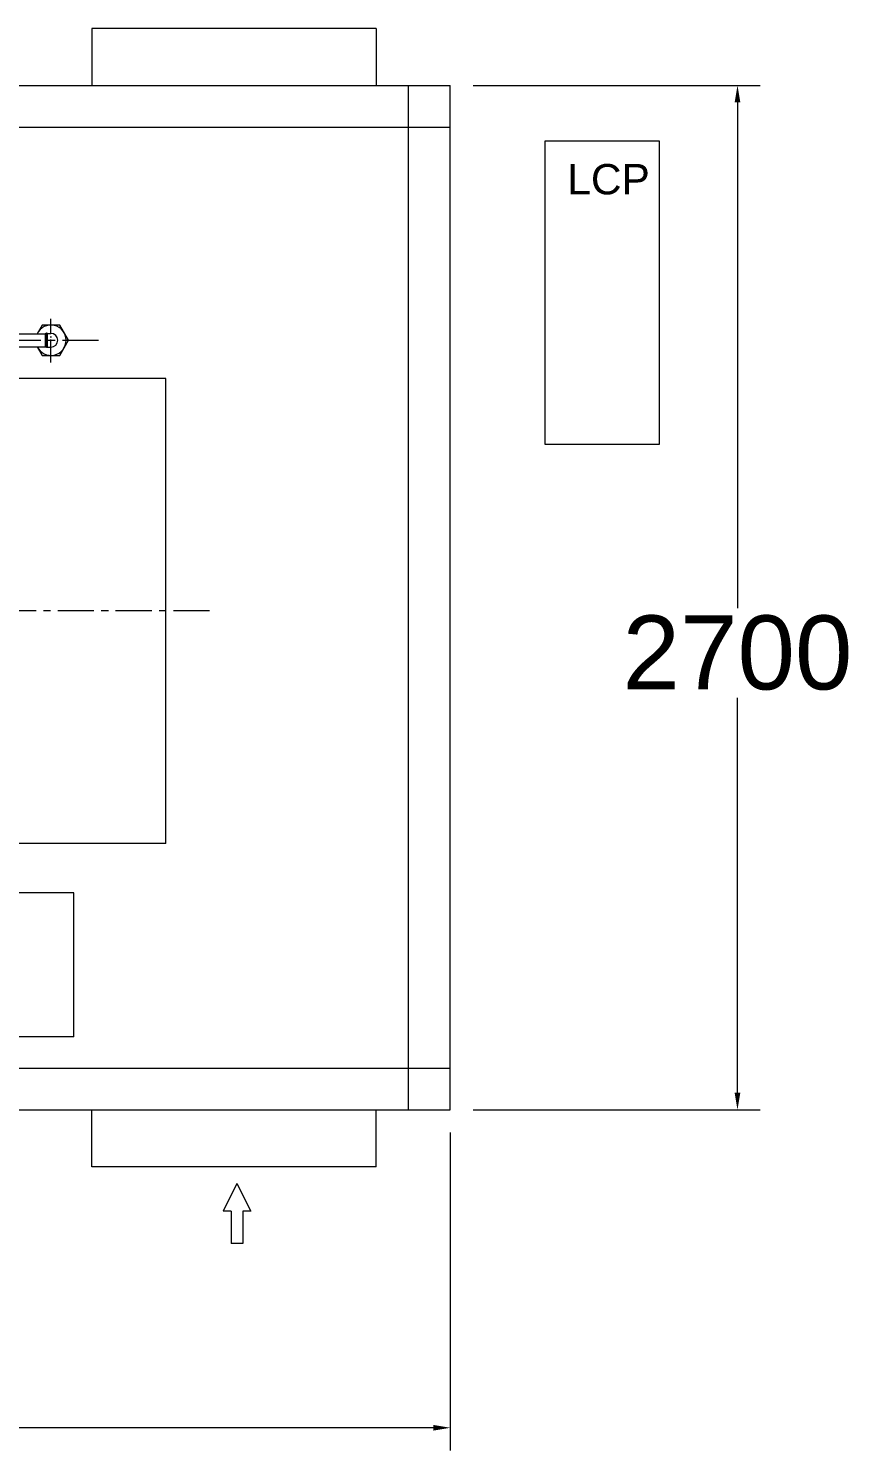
# Model space of a CAD drawing. Header units: millimetres. Extents: x 907 to 806139, y 2004 to 615514.
# Drawn here: x 475321 to 530278, y 180176 to 275373 of the extents above; entities that cross this region are included whole.
import ezdxf

# ---------------------------------------------------------------- set-up
doc = ezdxf.new("R2010")
doc.units = ezdxf.units.MM
doc.header["$LTSCALE"] = 25.4
doc.linetypes.add('ACAD_ISO04W100', pattern=[30, 24, -3, 0, -3])
doc.linetypes.add('CENTER', pattern=[50.8, 31.75, -6.35, 6.35, -6.35])
doc.layers.get('Defpoints').update_dxf_attribs({"lineweight": 5})
doc.layers.add('06___ANNOTATIONS', color=7, linetype='Continuous', lineweight=5)
doc.layers.add('CAXA1', color=5, linetype='CENTER', lineweight=5)
doc.styles.add('Roman', font='arial.ttf')
doc.styles.get("Standard").update_dxf_attribs({"font": 'arial.ttf'})
doc.dimstyles.new('ISO-25', dxfattribs={"dimscale": 30, "dimtxt": 38.1, "dimasz": 38.1, "dimexe": 50.8, "dimexo": 50.8, "dimgap": 15.875, "dimtad": 1, "dimtih": 1, "dimtoh": 1, "dimdec": 1, "dimlfac": 0.03937, "dimdsep": 46, "dimtxsty": 'Standard', "dimcen": 63.5, "dimclrd": 7, "dimclre": 7, "dimclrt": 7, "dimadec": 0, "dimazin": 0, "dimtfac": 1, "dimtdec": 1, "dimtmove": 0, "dimatfit": 3, "dimfxl": 25.4, "dimlwd": 5, "dimlwe": 5, "dimarcsym": 0})

# ---------------------------------------------------------------- blocks, each defined once
blk = doc.blocks.new('*D144')
at = {"color": 7, "linetype": 'Continuous', "lineweight": 5, "transparency": 16777216}
for p, q in [((505079, 271563), (524301, 271563)), ((522777, 270420), (522777, 236571)), ((522777, 204126), (522777, 230561)), ((505079, 202983), (524301, 202983))]:
    blk.add_line(p, q, dxfattribs=at)
at = {"color": 7, "transparency": 16777216}
for points in [[(522587, 270420), (522968, 270420), (522777, 271563)], [(522587, 204126), (522968, 204126), (522777, 202983)]]:
    blk.add_solid(points, dxfattribs=at)
at = {"layer": 'Defpoints', "color": 0, "transparency": 16777216}
for p in [(503555, 271563), (522777, 271563), (503555, 202983)]:
    blk.add_point(p, dxfattribs=at)
at = {"color": 7, "lineweight": 5, "transparency": 16777216, "insert": (522777, 233566), "char_height": 4953, "attachment_point": 5, "style": 'Roman'}
blk.add_mtext('2700', dxfattribs=at)
blk = doc.blocks.new('*D145')
at = {"color": 7, "linetype": 'Continuous', "lineweight": 5, "transparency": 16777216}
for p, q in [((358775, 201459), (358775, 180176)), ((503555, 201459), (503555, 180176)), ((502412, 181700), (359918, 181700))]:
    blk.add_line(p, q, dxfattribs=at)
at = {"color": 7, "transparency": 16777216}
for points in [[(359918, 181891), (359918, 181510), (358775, 181700)], [(502412, 181891), (502412, 181510), (503555, 181700)]]:
    blk.add_solid(points, dxfattribs=at)
at = {"layer": 'Defpoints', "color": 0, "transparency": 16777216}
for p in [(358775, 202983), (503555, 202983), (358775, 181700)]:
    blk.add_point(p, dxfattribs=at)
at = {"color": 7, "lineweight": 5, "transparency": 16777216, "insert": (430920, 184653), "char_height": 4953, "attachment_point": 5, "style": 'Roman'}
blk.add_mtext('D', dxfattribs=at)

msp = doc.modelspace()

# ---------------------------------------------------------------- linework, layer by layer
at = {"color": 7, "lineweight": 5}
for p, q in [((498604.28, 275372.69), (479554.28, 275372.69)), ((479554.28, 275372.69), (479554.28, 271562.69)), ((498604.28, 275372.69), (498604.28, 271562.69)), ((358774.86, 271562.69), (503554.86, 271562.69)), ((500760.86, 202982.69), (500760.86, 271562.69)), ((503554.86, 202982.69), (503554.86, 271562.69)), ((358774.86, 268768.69), (503554.86, 268768.69)), ((463103.07, 254933.68), (476468.02, 254933.68)), ((476519.35, 254844.78), (476468.02, 254933.68)), ((476468.02, 254070.08), (476468.02, 254933.68)), ((476519.35, 254844.78), (476599.38, 254959.08)), ((476519.35, 254501.88), (476519.35, 254844.78)), ((476519.35, 254501.88), (476519.35, 254158.98)), ((476599.38, 254959.08), (476824.97, 254959.08)), ((476599.38, 254044.68), (476599.38, 254959.08)), ((463103.07, 254070.08), (476468.02, 254070.08)), ((476519.35, 254158.98), (476468.02, 254070.08)), ((476519.35, 254158.98), (476599.38, 254044.68)), ((476599.38, 254044.68), (476824.97, 254044.68)), ((484520.4, 251936.48), (429609.61, 251936.48)), ((484520.4, 220821.48), (484520.4, 251936.48)), ((484520.4, 220821.48), (429609.61, 220821.48)), ((478360.9, 217505.11), (460453.9, 217505.11)), ((478360.9, 207867.48), (478360.9, 217505.11)), ((478360.9, 207867.48), (460453.9, 207867.48)), ((358774.86, 205776.69), (503554.86, 205776.69)), ((358774.86, 202982.69), (503554.86, 202982.69)), ((479554.28, 199172.69), (479554.28, 202982.69)), ((498604.28, 199172.69), (498604.28, 202982.69)), ((498604.28, 199172.69), (479554.28, 199172.69)), ((488885.64, 196198.3), (488347.46, 196198.3)), ((488890.88, 196198.3), (488890.88, 194034.18)), ((490207.52, 196198.3), (489669.34, 196198.3)), ((489674.58, 196198.3), (489674.58, 194034.18)), ((489674.58, 194034.18), (488890.88, 194034.18))]:
    msp.add_line(p, q, dxfattribs=at)
at = {"color": 7, "linetype": 'ACAD_ISO04W100', "lineweight": 5, "ltscale": 2.5}
msp.add_line((476824.97, 253017.47), (476824.97, 255926.44), dxfattribs=at)
at = {"color": 7, "linetype": 'Continuous', "lineweight": 5, "ltscale": 15}
for q in [(488347.46, 196198.3), (490207.52, 196198.3)]:
    msp.add_line((489277.49, 198042.36), q, dxfattribs=at)
at = {"color": 7, "lineweight": 5}
msp.add_lwpolyline([(517524.86, 247522.54), (509904.86, 247522.54), (509904.86, 267842.54), (517524.86, 267842.54)], close=True, dxfattribs=at)
msp.add_lwpolyline([(475899.79, 254070.08), (476237.73, 253484.75), (477412.21, 253484.75), (477999.45, 254501.88), (477412.21, 255519.01), (476237.73, 255519.01), (475899.79, 254933.68)], dxfattribs=at)
for centre, radius, start, end in [((476824.97, 254501.88), 1017.13, 205.1207859, 154.8792141), ((476546.59, 254879.75), 95.29, 56.3544434, 145.5330408), ((476824.97, 254501.88), 457.2, 270, 90), ((476546.59, 254124.01), 95.29, 214.4669592, 303.6455566)]:
    msp.add_arc(centre, radius, start, end, dxfattribs=at)
at = {"layer": 'CAXA1', "linetype": 'CENTER', "lineweight": 5, "ltscale": 3}
for p, q in [((419531.93, 254501.88), (480310.77, 254501.88)), ((487446.45, 236378.98), (308230.31, 236378.98))]:
    msp.add_line(p, q, dxfattribs=at)

# ---------------------------------------------------------------- texts
at = {"layer": '06___ANNOTATIONS', "color": 7, "linetype": 'Continuous', "lineweight": 5, "insert": (511388.16, 265267.05), "char_height": 2031.996, "width": 109153.0252, "attachment_point": 4, "style": 'Roman'}
msp.add_mtext('LCP', dxfattribs=at)

# ---------------------------------------------------------------- dimensions: what is measured, and where the dimension line sits
at = {"color": 7, "lineweight": 5}
dim = msp.add_linear_dim(base=(522777.23, 271562.69), p1=(503554.86, 202982.69), p2=(503554.86, 271562.69), angle=270, dimstyle='ISO-25', override={"dimscale": 30, "dimtxt": 165.1, "dimdec": 0, "dimpost": '\\X', "dimtxsty": 'Roman', "dimtmove": 1}, dxfattribs=at)
dim.commit()
dim.dimension.update_dxf_attribs({"geometry": '*D144', "text_midpoint": (522777.23, 233565.89), "dimtype": 160})
dim = msp.add_linear_dim(base=(358774.86, 181700.46), p1=(503554.86, 202982.69), p2=(358774.86, 202982.69), angle=180, text='D', dimstyle='ISO-25', override={"dimscale": 30, "dimtxt": 165.1, "dimpost": '\\X', "dimtxsty": 'Roman', "dimtmove": 1}, dxfattribs=at)
dim.commit()
dim.dimension.update_dxf_attribs({"geometry": '*D145', "text_midpoint": (430919.95, 181700.46), "dimtype": 160})

doc.saveas('drawing.dxf')
